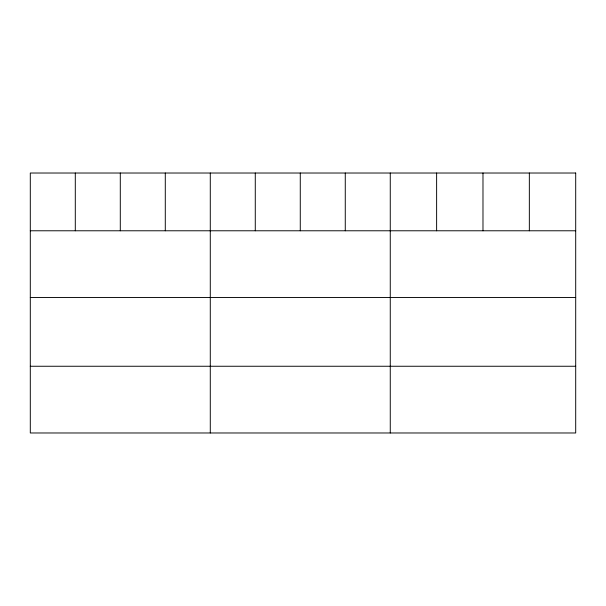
<?xml version="1.0" encoding="UTF-8"?>
<svg xmlns="http://www.w3.org/2000/svg" width="606" height="606" viewBox="0 0 606 606"><rect width="100%" height="100%" fill="white"/><g stroke="black" fill="none" stroke-linecap="round" stroke-linejoin="round"><path stroke-width="0.91" d="M30.3 230.78L575.7 230.78M30.3 297.501L575.7 297.501M30.3 366.251L575.7 366.251M529.341 173.021L529.341 230.78M482.982 173.021L482.982 230.78M436.623 173.021L436.623 230.78M390.264 173.021L390.264 432.979M345.268 173.021L345.268 230.78M300.273 173.021L300.273 230.78M255.277 173.021L255.277 230.78M210.282 173.021L210.282 432.979M165.286 173.021L165.286 230.78M120.291 173.021L120.291 230.78M75.296 173.021L75.296 230.78M575.7 173.021L30.3 173.021L30.3 432.979L575.7 432.979L575.7 173.021"/></g></svg>
